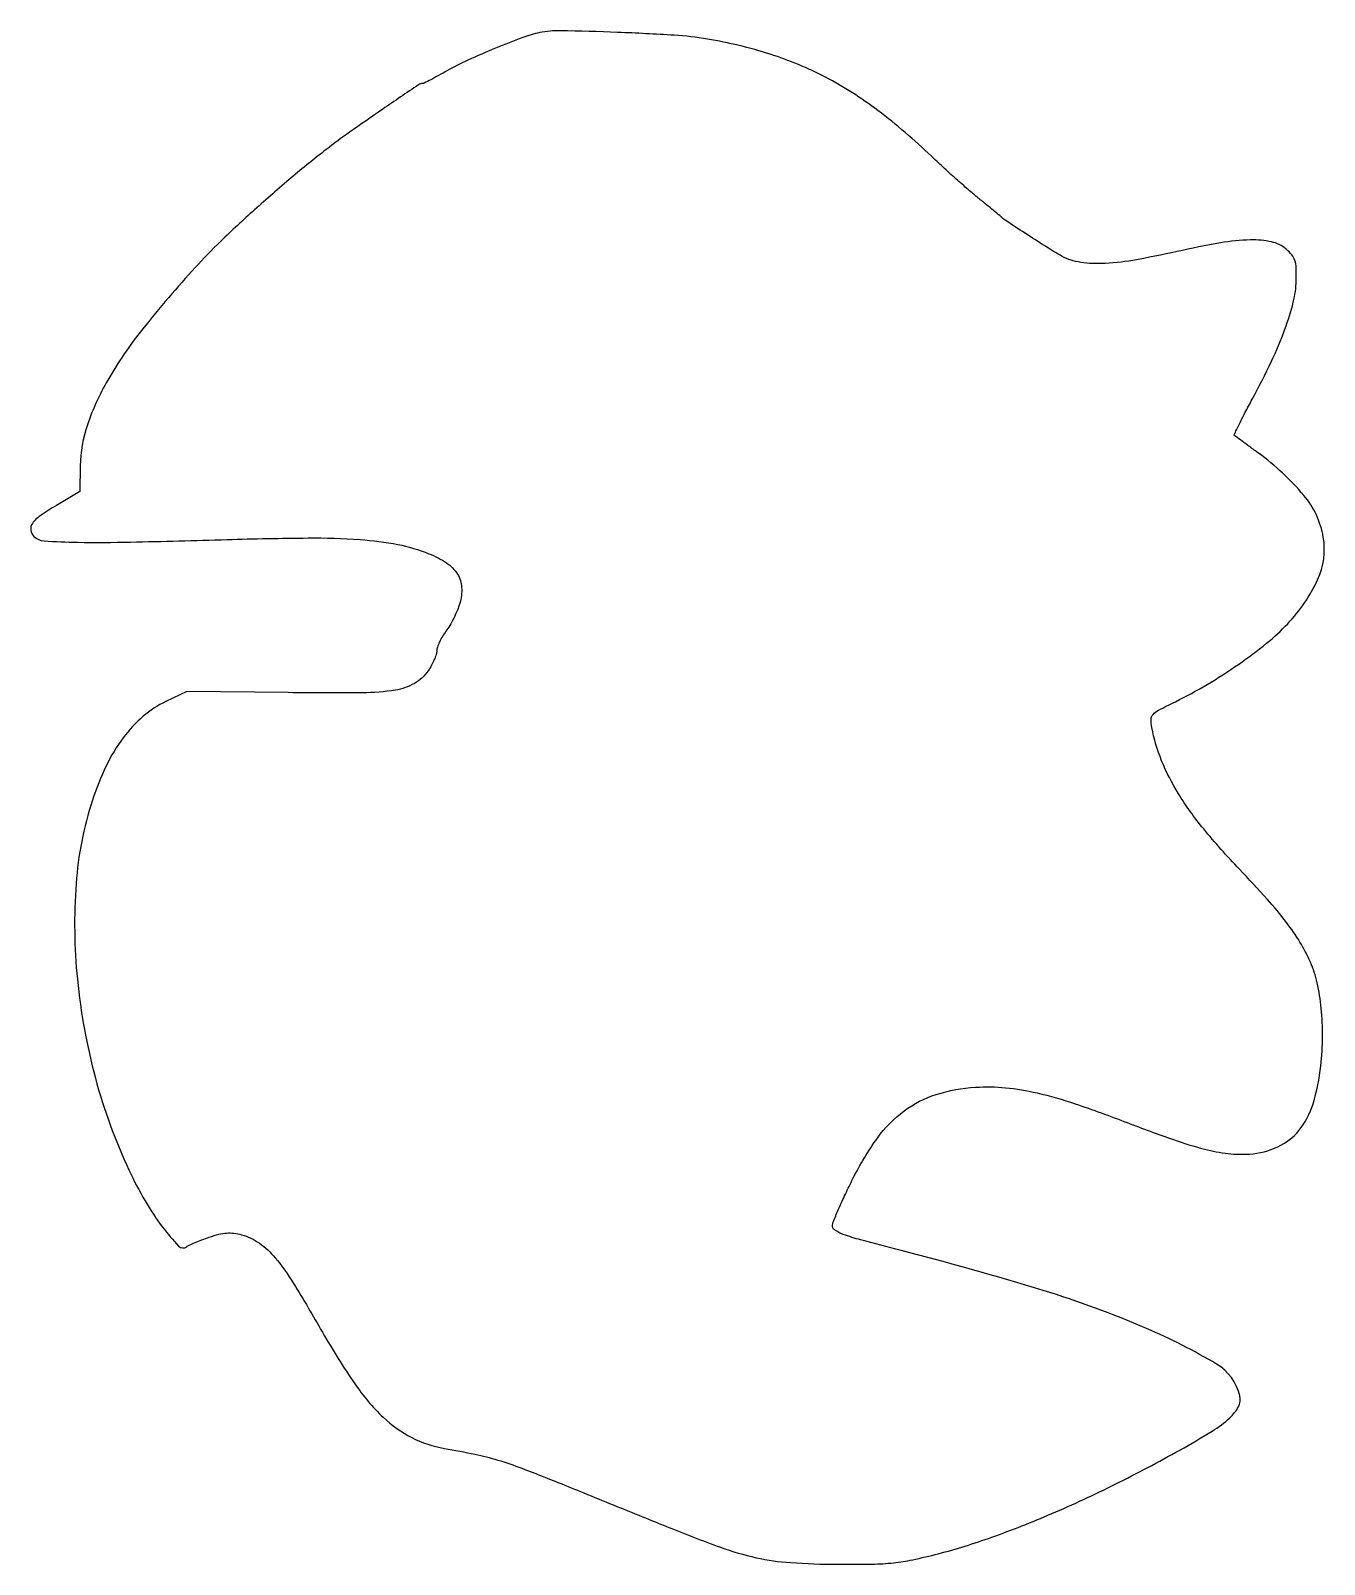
# Model space of a CAD drawing. Extents: x 1 to 340, y 1 to 403.
import ezdxf

# ---------------------------------------------------------------- set-up
doc = ezdxf.new("R2010")
doc.units = 0

msp = doc.modelspace()

# ---------------------------------------------------------------- linework, layer by layer
msp.add_lwpolyline([(134, 402.342601, 0.036333), (129.525156, 401.048373, 0.009026), (122.416969, 398.273142, 0.009676), (115.171603, 395.127274, 0.021374), (109.801557, 392.387834, -0.003265), (107.469101, 391.089473, -0.004968), (105.424748, 389.995176, -0.001965), (103.662334, 389.083002, -0.118976), (103.318452, 389, 0.150255), (102.174505, 388.648291, 0.000865), (92.813723, 382.267716, 0.004087), (84.09914, 376.200331, 0.010828), (78, 371.677974, 0.010181), (68.810816, 364.246456, 0.008113), (59.197343, 355.872036, 0.008295), (50.364076, 347.652255, 0.016253), (43.660912, 340.770676, 0.01681), (29.880113, 324.612147, 0.036817), (20.718412, 311.189724, 0.048698), (15.378619, 299.485199, 0.078816), (13.494846, 288.729729), (13.385964, 281.959458), (7.240107, 278.323726, 0.017698), (3.005656, 275.612, 0.084855), (0.963685, 273.614892, 0.192062), (0.528765, 271.895094, 0.164868), (1.360013, 270.211416, 0.182981), (4.013142, 269.015636, 0.011316), (12.797891, 268.674165, 0.00975), (26.682431, 268.719689, 0.001845), (52, 269.389958, -0.005508), (73.267583, 269.797115, -0.019521), (86.906474, 269.375385, -0.030243), (96.749432, 268.084381, -0.047307), (104.940383, 265.68083, -0.051246), (109.591313, 263.24545, -0.107692), (112.420888, 260.335879, -0.126192), (113.524629, 256.840302, -0.085715), (113.038346, 252.675042, -0.026158), (112.391804, 250.844598, -0.016772), (111.46158, 248.791331, -0.016856), (110.412317, 246.836586, -0.030053), (109.402517, 245.316722, 0.025945), (108.482993, 243.957085, 0.025675), (107.705739, 242.504873, 0.026555), (107.160482, 241.166947, 0.083667), (107, 240.214605, -0.077488), (106.850329, 239.254633, -0.024295), (106.339062, 237.887697, -0.023624), (105.611178, 236.395114, -0.024084), (104.75, 234.987755, -0.113263), (101.146153, 231.644265, -0.091928), (96.163003, 229.886959, -0.037283), (87.531781, 229.184897, -0.004275), (68.018946, 229.222355), (41.5, 229.5), (35.929695, 226.887591, 0.06923), (29.995329, 223.026904, 0.054275), (24.770359, 217.388307, 0.047714), (20.317341, 210.018882, 0.033177), (16.691102, 200.988676, 0.061083), (12.415165, 179.168826, 0.042513), (12.753821, 154.039545, 0.040875), (17.469076, 128.149923, 0.043964), (26.268261, 104.024186, 0.022424), (30.500231, 95.943548, 0.029582), (35.100695, 89.019253, 0.027704), (39.291779, 84.053189, 0.391889), (41.419571, 83.909464, -0.060856), (42.109911, 84.340335, -0.009182), (43.60226, 85.003307, -0.010185), (45.403281, 85.721254, -0.008645), (47.332803, 86.407424, -0.020184), (49.884295, 87.152228, -0.04258), (51.919183, 87.477581, -0.048763), (53.796077, 87.432507, -0.036188), (55.832803, 87.032766, -0.087403), (60.476125, 84.843893, -0.066007), (64.622126, 81.007014, -0.035825), (69.446974, 74.258081, -0.007141), (77.00393, 61.5, 0.019771), (85.530096, 47.90099, 0.052483), (92.948184, 39.172536, 0.072072), (100.441503, 33.849969, 0.076144), (109, 30.997416, -0.009246), (117.02395, 29.469069, -0.02125), (122.980833, 27.953081, -0.018181), (129.317439, 25.796396, -0.005206), (138.972856, 21.997704, -0.000067), (145.534346, 19.33599, -0.000041), (153.28049, 16.191759, -0.000041), (160.955645, 13.074874, -0.000073), (167.279875, 10.504919, 0.009432), (181.394871, 5.074608, 0.032607), (190.795273, 2.338788, 0.037519), (199.77438, 1.045813, 0.015685), (212, 0.597628, 0.005545), (221.146537, 0.650819, 0.021834), (226.770364, 0.991849, 0.02641), (231.804179, 1.788894, 0.011), (238.5, 3.369689, 0.02273), (252.567984, 7.710546, 0.015192), (268.250654, 13.885985, 0.014117), (284.893162, 21.594097, 0.012277), (301.879506, 30.578753, 0.010355), (310.344924, 35.559123, 0.045462), (314.9798, 39.034239, 0.088988), (317.220612, 41.927046, 0.17883), (317.583169, 44.752007, 0.204555), (311.494352, 53.106168, 0.03297), (293.146496, 62.461362, 0.027066), (266.023925, 72.407539, 0.011492), (228.741995, 82.901728, -0.002567), (218.152545, 85.679469, -0.023088), (213.58212, 87.132593, -0.059812), (211.332853, 88.285022, -0.286268), (210.770568, 89.543434, -0.064213), (211.105793, 90.775435, -0.004936), (212.457293, 93.93858, -0.006703), (214.162853, 97.686465, -0.005062), (216.132664, 101.758115, -0.041152), (222.547062, 112.387134, -0.076409), (229.5981, 119.546813, -0.084267), (237.966658, 123.82289, -0.060559), (248.307239, 125.739592, -0.039791), (256.16938, 125.604085, -0.03323), (264.411285, 124.246849, -0.024681), (274.411034, 121.382214, -0.009431), (288.032158, 116.453088, 0.006655), (300.170556, 111.984144, 0.022071), (308.310748, 109.507756, 0.033162), (314.542024, 108.342369, 0.047522), (320.156526, 108.209766, 0.089804), (327.554642, 110.102649, 0.116124), (333.070206, 114.390618, 0.09614), (336.775601, 121.386887, 0.046566), (338.818378, 131.346019, 0.024901), (339.274661, 139.011464, 0.027426), (338.938896, 146.438912, 0.029587), (337.865579, 153.125012, 0.049576), (336.090717, 158.527825, 0.032318), (333.35664, 163.765596, 0.026498), (329.798038, 168.981904, 0.019887), (324.805414, 175.013433, 0.007794), (317.467038, 182.941464, -0.018094), (308.106093, 193.482006, -0.034128), (301.483403, 202.723789, -0.041427), (297.078432, 211.379568, -0.050667), (294.511756, 220.085642, -0.049532), (294.324388, 222.247278, -0.183631), (294.817816, 223.49812, -0.087326), (296.255608, 224.608563, -0.006517), (300.684988, 226.860732, 0.019697), (308.981819, 231.358347, 0.017662), (317.214098, 236.651922, 0.018352), (324.566336, 242.165835, 0.032425), (330.139858, 247.306343, 0.082159), (337.991362, 258.856691, 0.151722), (339.470752, 270.006089, 0.134402), (334.353041, 280.978158, 0.05867), (322.5, 292.019395, 0.000354), (320.175613, 293.721416, 0.000545), (318.161842, 295.190434, 0.000169), (316.412927, 296.462419, 0.016354), (316.157335, 296.635697, -0.38121), (316.092401, 296.862087, -0.001418), (317.386205, 299.527385, -0.005939), (318.926594, 302.585293, -0.003579), (320.821914, 306.175999, 0.012279), (325.856803, 316.130406, 0.022194), (329.407823, 324.544959, 0.027194), (331.597051, 331.60768, 0.056044), (332.370154, 337.332558, 0.014164), (332.34956, 340.726808, 0.069927), (332.019233, 342.60582, 0.096463), (331.234176, 344.022657, 0.040346), (329.694236, 345.582558, 0.12667), (325.905241, 347.455994, 0.057591), (320.360574, 347.96832, 0.037375), (312.505441, 347.198957, 0.012343), (301.128361, 344.927817, -0.012441), (289.507931, 342.610451, -0.035034), (281.269682, 341.76789, -0.051278), (275.155008, 342.200223, -0.091212), (270.437114, 343.949036, -0.006981), (266.464798, 346.389177, -0.00308), (261.279244, 349.720138, -0.001255), (256.054735, 353.140464, -0.050853), (255, 354, 0.023031), (254.62685, 354.340271, 0.000716), (253.03125, 355.662169, 0.0014), (251.143605, 357.212596, 0.000969), (249, 358.956319, -0.008149), (246.410553, 361.125243, -0.003781), (243.115834, 364.021418, -0.003744), (239.700413, 367.116039, -0.005208), (236.6922, 369.941397, 0.028669), (222.664853, 381.929109, 0.041977), (208.965263, 390.631629, 0.043748), (194.452805, 396.674949, 0.035105), (178, 400.648285, 0.026101), (169.269025, 401.653164, 0.005978), (154.429843, 402.402338, 0.004231), (139.431206, 402.852836, 0.057682)], format="xyb", close=True)

doc.saveas('drawing.dxf')
